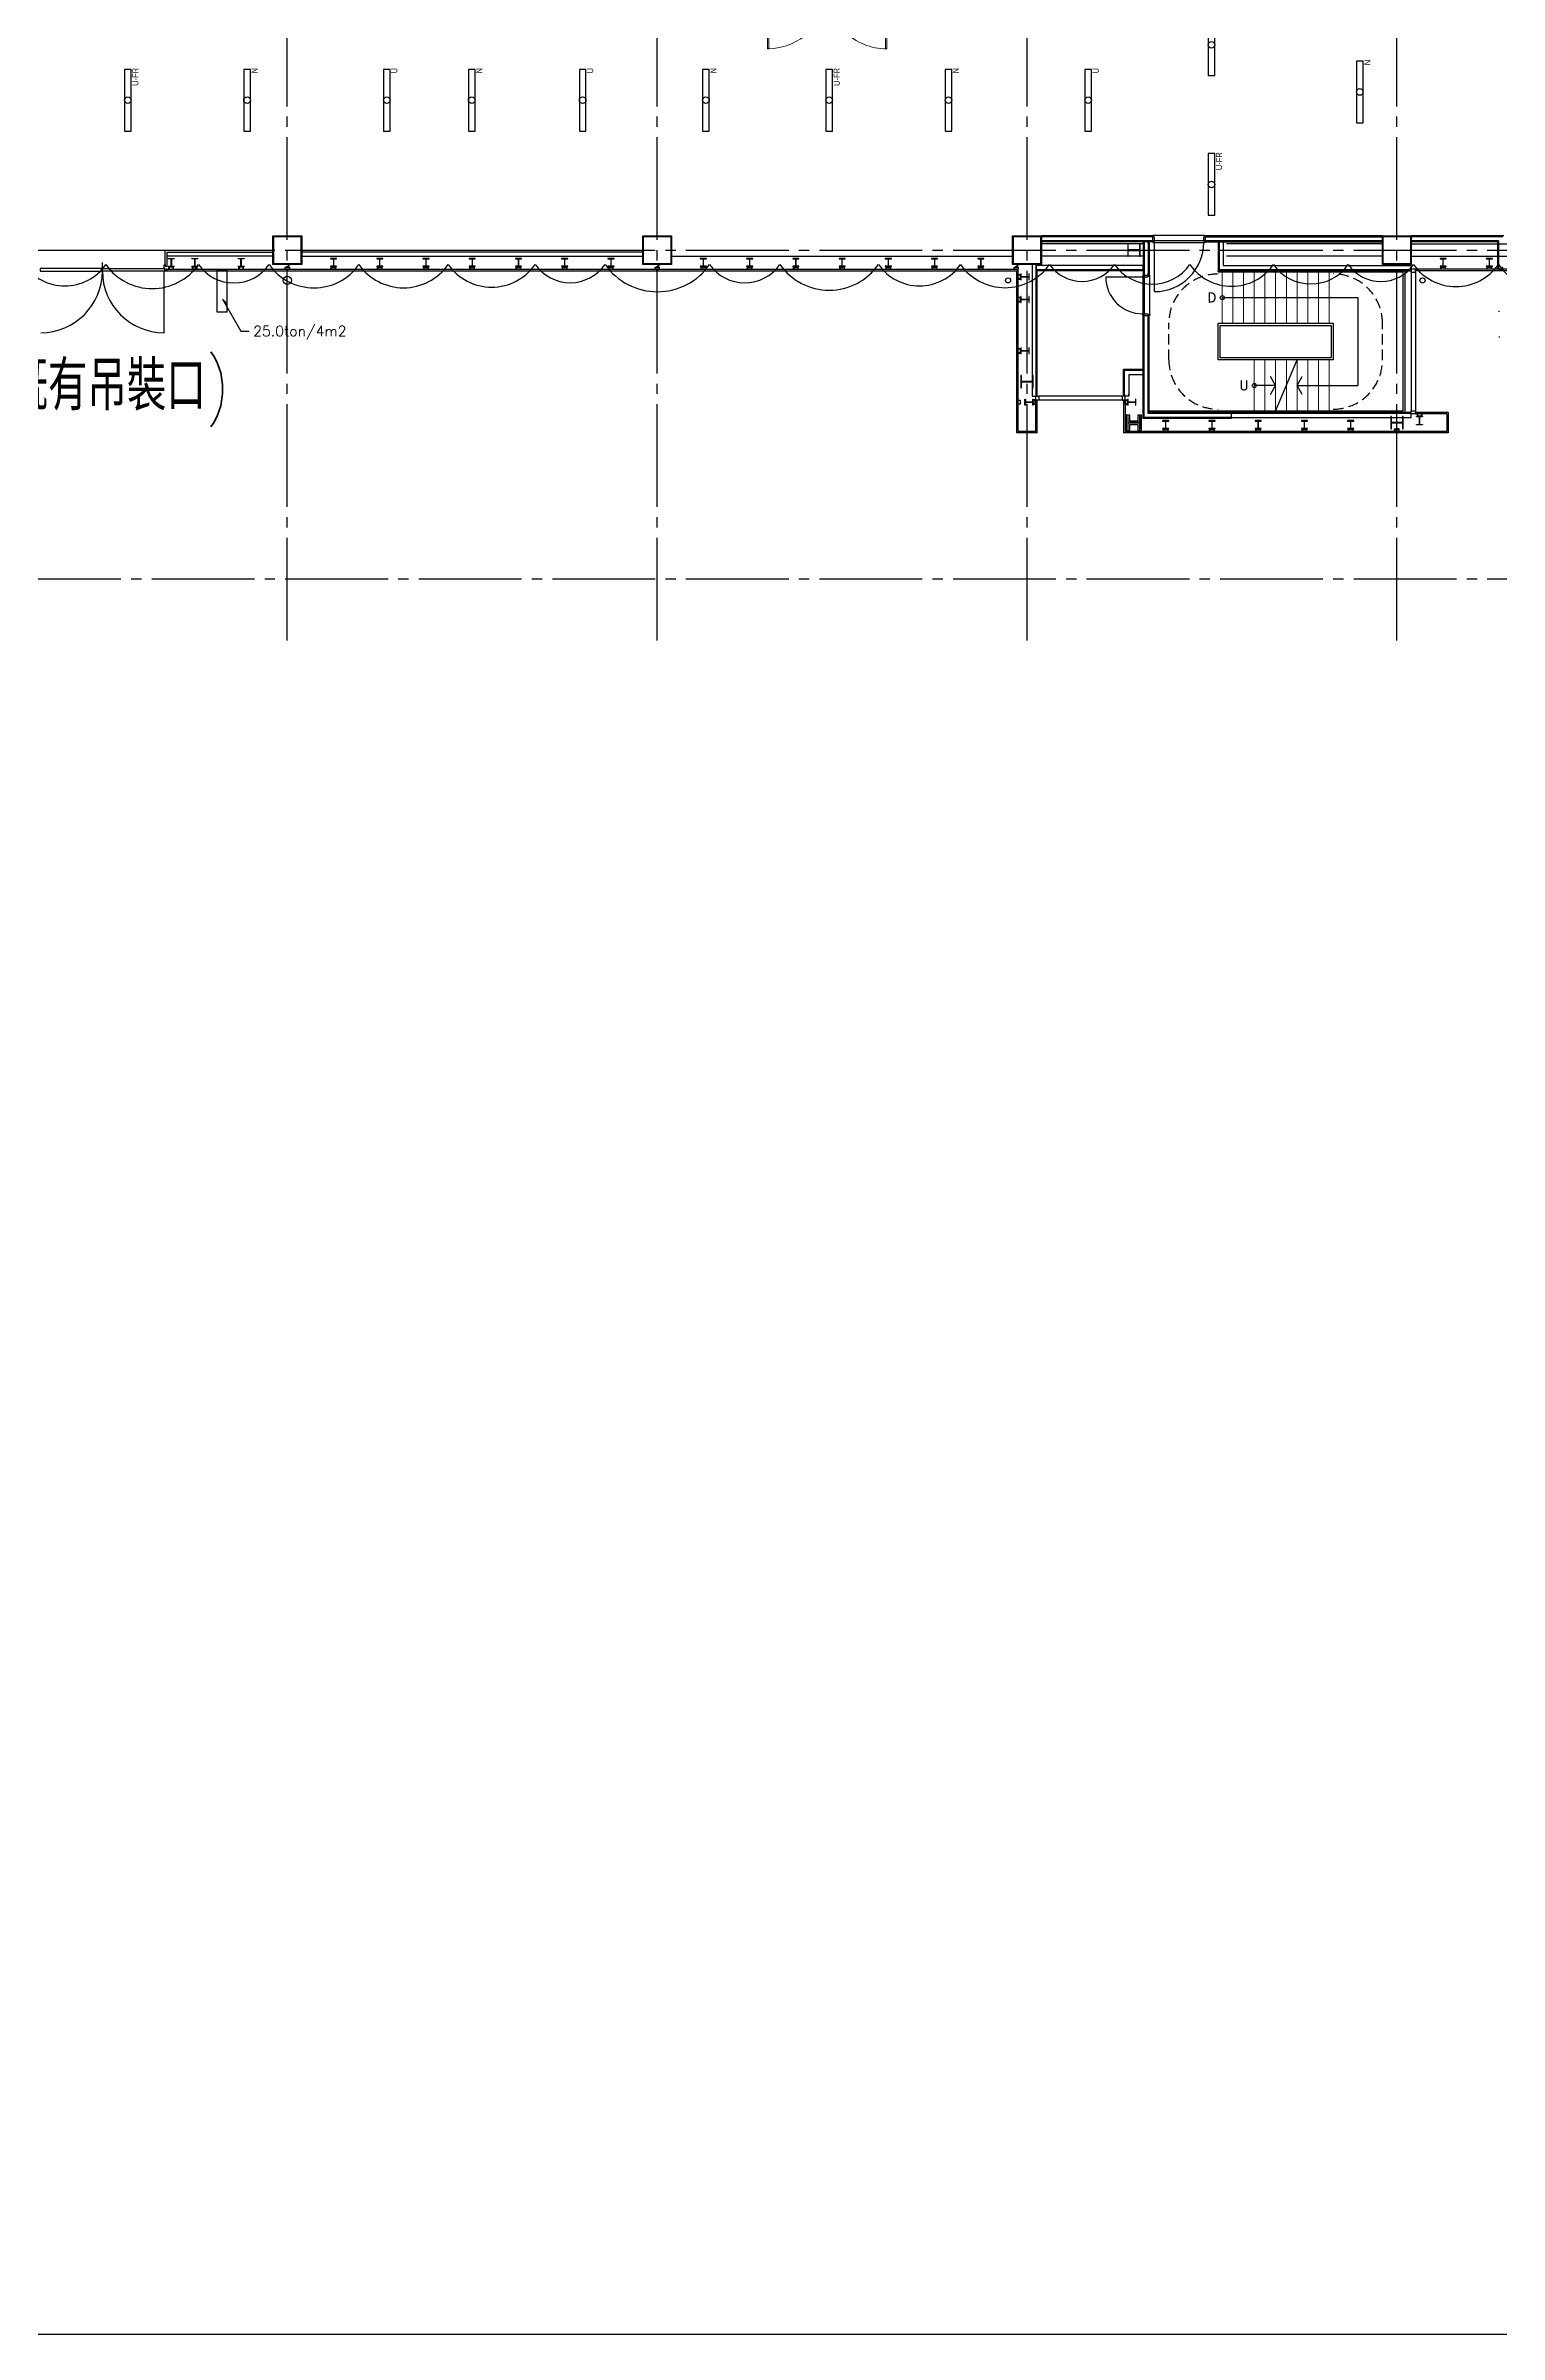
# Model space of a CAD drawing. Header units: millimetres. Extents: x -48783 to 40488, y 6477 to 32964.
# Drawn here: x 16512 to 20049, y 6477 to 12047 of the extents above; entities that cross this region are included whole.
import ezdxf
from ezdxf.enums import TextEntityAlignment as Align

# ---------------------------------------------------------------- set-up
doc = ezdxf.new("R2010")
doc.units = ezdxf.units.MM
doc.header["$LTSCALE"] = 100
doc.linetypes.add('X-N-FAB-L20$0$COL-CEN-LIN', pattern=[3.25, 2.5, -0.25, 0.25, -0.25])
doc.linetypes.add('X-N-FAB-L20$0$HIDDEN', pattern=[0.375, 0.25, -0.125])
for name, color, linetype in [('0-XREF', 7, 'Continuous'), ('188K-SM-06-F1-L20-ELEC-LIGHT-Y2257103$0$E-LIGHT(W)-N', 8, 'Continuous'), ('188K-SM-06-F1-L20-ELEC-LIGHT-Y2257103$0$E-LIGHT(W)-U FR', 8, 'Continuous'), ('188K-SM-06-F1-L20-ELEC-LIGHT-Y2257103$0$E-LIGHT(W)-U XLPE', 8, 'Continuous'), ('X-N-FAB-L20$0$04', 8, 'Continuous'), ('X-N-FAB-L20$0$08', 8, 'Continuous'), ('X-N-FAB-L20$0$12', 8, 'Continuous'), ('X-N-FAB-L20$0$200K新增範圍', 8, 'Continuous'), ('X-N-FAB-L20$0$ASP_4', 8, 'Continuous'), ('X-N-FAB-L20$0$BLOCK', 8, 'Continuous'), ('X-N-FAB-L20$0$CCL', 8, 'X-N-FAB-L20$0$COL-CEN-LIN'), ('X-N-FAB-L20$0$COL-S', 8, 'Continuous'), ('X-N-FAB-L20$0$DOOR', 8, 'Continuous'), ('X-N-FAB-L20$0$HID', 8, 'X-N-FAB-L20$0$HIDDEN'), ('X-N-FAB-L20$0$HR', 8, 'Continuous'), ('X-N-FAB-L20$0$TXT-CODE', 8, 'Continuous'), ('X-N-FAB-L20$0$TXT-CODE-雲', 8, 'Continuous'), ('X-N-FAB-L20$0$WALL-P', 8, 'Continuous')]:
    doc.layers.add(name, color=color, linetype=linetype)
doc.layers.add('X-N-FAB-L20$0$ARC', color=8, linetype='Continuous', lineweight=0)
doc.styles.add('188K-SM-06-F1-L20-ELEC-LIGHT-Y2257103$0$Standard', font='arial.ttf')
doc.styles.add('X-N-FAB-L20$0$ATS', font='monotxt', dxfattribs={"bigfont": 'BIGFONT'})
doc.styles.add('X-N-FAB-L20$0$CHINA', font='simplex.shx', dxfattribs={"width": 0.75, "bigfont": 'chineset.shx'})
doc.styles.add('X-N-FAB-L20$0$ROMS', font='ROMANS.shx', dxfattribs={"bigfont": 'bigfont.shx'})

# ---------------------------------------------------------------- blocks, each defined once
blk = doc.blocks.new('*U82')
at = {"ltscale": 600}
blk.add_lwpolyline([(-75, -8.1), (75, -8.1), (75, 8.1), (-75, 8.1)], close=True, dxfattribs=at)
blk.add_circle((0, 0), 8.1, dxfattribs=at)
at = {"style": '188K-SM-06-F1-L20-ELEC-LIGHT-Y2257103$0$Standard', "width": 0.8}
blk.add_text('U-FR', height=15, rotation=360, dxfattribs=at).set_placement((78.5, -18.1), align=Align.MIDDLE_RIGHT)
blk = doc.blocks.new('*U80')
at = {"ltscale": 600}
blk.add_lwpolyline([(75, 8.1), (-75, 8.1), (-75, -8.1), (75, -8.1)], close=True, dxfattribs=at)
blk.add_circle((0, 0), 8.1, dxfattribs=at)
at = {"style": '188K-SM-06-F1-L20-ELEC-LIGHT-Y2257103$0$Standard', "width": 0.8}
blk.add_text('N', height=15, rotation=360, dxfattribs=at).set_placement((78.5, -18.1), align=Align.MIDDLE_RIGHT)
blk = doc.blocks.new('*U110')
at = {"layer": '188K-SM-06-F1-L20-ELEC-LIGHT-Y2257103$0$E-LIGHT(W)-N', "rotation": 90}
blk.add_blockref('*U80', (-8.9, 168.2), dxfattribs=at)
at = {"layer": '188K-SM-06-F1-L20-ELEC-LIGHT-Y2257103$0$E-LIGHT(W)-U FR', "rotation": 90}
blk.add_blockref('*U82', (-8.9, -171.8), dxfattribs=at)
blk = doc.blocks.new('*U109')
at = {"color": 0, "linetype": 'ByBlock', "lineweight": -2, "transparency": 16777216}
for p in [(0, 0), (0, -700), (0, -1400)]:
    blk.add_blockref('*U110', p, dxfattribs=at)
blk = doc.blocks.new('*U81')
at = {"ltscale": 600}
blk.add_lwpolyline([(-75, -8.1), (75, -8.1), (75, 8.1), (-75, 8.1)], close=True, dxfattribs=at)
blk.add_circle((0, 0), 8.1, dxfattribs=at)
at = {"style": '188K-SM-06-F1-L20-ELEC-LIGHT-Y2257103$0$Standard', "width": 0.8}
blk.add_text('U', height=15, rotation=360, dxfattribs=at).set_placement((78.5, -18.1), align=Align.MIDDLE_RIGHT)
blk = doc.blocks.new('188K-SM-06-F1-L20-ELEC-LIGHT-Y2257103')
blk.add_blockref('*U109', (19357.9, 13281.7))
at = {"layer": '188K-SM-06-F1-L20-ELEC-LIGHT-Y2257103$0$E-LIGHT(W)-N', "rotation": 90}
for p in [(17002, 11915), (17548.7, 11915), (18118.7, 11915), (18708.7, 11915), (19710, 11935)]:
    blk.add_blockref('*U80', p, dxfattribs=at)
at = {"layer": '188K-SM-06-F1-L20-ELEC-LIGHT-Y2257103$0$E-LIGHT(W)-U FR', "rotation": 90}
for p in [(16712, 11915), (18418.7, 11915)]:
    blk.add_blockref('*U82', p, dxfattribs=at)
at = {"layer": '188K-SM-06-F1-L20-ELEC-LIGHT-Y2257103$0$E-LIGHT(W)-U XLPE', "rotation": 90}
for p in [(17342, 11915), (17818.7, 11915), (19048.7, 11915)]:
    blk.add_blockref('*U81', p, dxfattribs=at)
blk = doc.blocks.new('X-N-FAB-L20$0$A$Cc7bb84f0')
at = {"layer": 'X-N-FAB-L20$0$COL-S'}
for points in [[(0, 70), (70, 70), (70, 0), (0, 0)], [(2, 68), (68, 68), (68, 2), (2, 2)]]:
    blk.add_lwpolyline(points, close=True, dxfattribs=at)
blk = doc.blocks.new('X-N-FAB-L20$0$A$C20c95bda')
at = {"layer": 'X-N-FAB-L20$0$CCL'}
for p, q in [((18120, 0), (18120, 9160)), ((19020, 0), (19020, 9160)), ((19920, 0), (19920, 9160)), ((20820, 0), (20820, 9160)), ((240, 950), (28330, 950)), ((240, 150), (28330, 150))]:
    blk.add_line(p, q, dxfattribs=at)
at = {"layer": 'X-N-FAB-L20$0$200K新增範圍'}
for p in [(18085, 915), (18985, 915), (19885, 915), (20785, 915)]:
    blk.add_blockref('X-N-FAB-L20$0$A$Cc7bb84f0', p, dxfattribs=at)
blk = doc.blocks.new('X-N-FAB-L20$0$A$C1d07c4d4')
for centre, radius in [((17817.4, 851.4), 10), ((20579.8, 851.4), 6.25)]:
    blk.add_circle(centre, radius)
at = {"layer": 'X-N-FAB-L20$0$04'}
for p, q in [((20766.4, 775), (20766.4, 777.4)), ((20766.4, 715), (20766.4, 712.6))]:
    blk.add_line(p, q, dxfattribs=at)
at = {"layer": 'X-N-FAB-L20$0$08'}
for p, q in [((17214.9, 925), (17519.9, 925)), ((17852.4, 925), (18682.4, 925))]:
    blk.add_line(p, q, dxfattribs=at)
for points in [[(17782.4, 890), (17782.4, 960), (17852.4, 960), (17852.4, 890)], [(17784.4, 892), (17784.4, 958), (17850.4, 958), (17850.4, 892)], [(18682.4, 890), (18682.4, 960), (18752.4, 960), (18752.4, 890)], [(18684.4, 892), (18684.4, 958), (18750.4, 958), (18750.4, 892)], [(19582.4, 890), (19582.4, 960), (19652.4, 960), (19652.4, 890)], [(19584.4, 892), (19584.4, 958), (19650.4, 958), (19650.4, 892)], [(20482.4, 890), (20482.4, 960), (20552.4, 960), (20552.4, 890)], [(20484.4, 892), (20484.4, 958), (20550.4, 958), (20550.4, 892)]]:
    blk.add_lwpolyline(points, close=True, dxfattribs=at)
blk.add_lwpolyline([(20051.4, 960), (20051.4, 958.8), (20052.4, 958.8), (20052.4, 960, -0.780046)], format="xyb", close=True, dxfattribs=at)
blk.add_lwpolyline([(17670.2, 794.8), (17659.6, 805.4), (17704.3, 728), (17724.3, 728)], dxfattribs=at)
at = {"layer": 'X-N-FAB-L20$0$12'}
for p, q in [((20092.4, 809.5), (20422.4, 809.5)), ((20422.4, 809.5), (20422.4, 595.5)), ((20222.4, 533), (20274.4, 658)), ((20222.4, 595.5), (20170.4, 595.5)), ((20274.4, 595.5), (20422.4, 595.5))]:
    blk.add_line(p, q, dxfattribs=at)
for points in [[(20209.9, 573.8), (20222.4, 595.5), (20209.9, 617.2)], [(20286.9, 573.8), (20274.4, 595.5), (20286.9, 617.2)]]:
    blk.add_lwpolyline(points, dxfattribs=at)
for centre in [(20092.4, 809.5), (20170.4, 595.5)]:
    blk.add_circle(centre, 5, dxfattribs=at)
at = {"layer": 'X-N-FAB-L20$0$ARC'}
for p, q in [((20092.4, 747), (20092.4, 872)), ((20118.4, 747), (20118.4, 872)), ((20144.4, 747), (20144.4, 872)), ((20170.4, 747), (20170.4, 872)), ((20196.4, 747), (20196.4, 872)), ((20222.4, 747), (20222.4, 872)), ((20248.4, 747), (20248.4, 872)), ((20274.4, 747), (20274.4, 872)), ((20300.4, 747), (20300.4, 872)), ((20326.4, 747), (20326.4, 872)), ((20352.4, 747), (20352.4, 872)), ((20170.4, 658), (20170.4, 533)), ((20196.4, 658), (20196.4, 533)), ((20222.4, 658), (20222.4, 533)), ((20248.4, 658), (20248.4, 533)), ((20274.4, 658), (20274.4, 533)), ((20300.4, 658), (20300.4, 533)), ((20326.4, 658), (20326.4, 533)), ((20352.4, 658), (20352.4, 533))]:
    blk.add_line(p, q, dxfattribs=at)
at = {"layer": 'X-N-FAB-L20$0$ASP_4'}
blk.add_lwpolyline([(20478.4, 948.5), (20478.4, 947.5), (20482.4, 947.5), (20482.4, 957.5), (20478.4, 957.5), (20478.4, 956.5)], dxfattribs=at)
at = {"layer": 'X-N-FAB-L20$0$DOOR'}
for p, q in [((20048.9, 961), (19925.9, 961)), ((17367.4, 865), (17367.4, 895)), ((19927.4, 824), (19927.4, 944)), ((17517.4, 724), (17517.4, 874)), ((17519.9, 886), (17524.9, 886)), ((19808.9, 860), (19898.9, 860)), ((19915.9, 768.5), (19915.9, 861.5))]:
    blk.add_line(p, q, dxfattribs=at)
for points in [[(19923.4, 946.5), (19923.4, 944), (19925.9, 944), (19925.9, 948.5), (19927.4, 948.5), (19927.4, 956.5), (19925.9, 956.5), (19925.9, 961), (19923.4, 961), (19923.4, 958.5)], [(20051.4, 946.5), (20051.4, 944), (20048.9, 944), (20048.9, 948.5), (20047.4, 948.5), (20047.4, 956.5), (20048.9, 956.5), (20048.9, 961), (20051.4, 961), (20051.4, 958.5)], [(17521.9, 876.5), (17521.9, 874), (17519.4, 874), (17519.4, 880.5), (17517.4, 880.5), (17517.4, 889), (17519.9, 889), (17519.9, 886.5)], [(19901.4, 864), (19898.9, 864), (19898.9, 861.5), (19903.4, 861.5), (19903.4, 860), (19911.4, 860), (19911.4, 861.5), (19915.9, 861.5), (19915.9, 864), (19913.4, 864)], [(19901.4, 766), (19898.9, 766), (19898.9, 768.5), (19903.4, 768.5), (19903.4, 770), (19911.4, 770), (19911.4, 768.5), (19915.9, 768.5), (19915.9, 766), (19913.4, 766)]]:
    blk.add_lwpolyline(points, dxfattribs=at)
for points in [[(19926.4, 944), (20048.4, 944), (20048.4, 948), (19926.4, 948)], [(17215.9, 874), (17367.4, 874), (17367.4, 880), (17215.9, 880)], [(17518.9, 874), (17367.4, 874), (17367.4, 880), (17518.9, 880)], [(19898.9, 861), (19898.9, 769), (19902.9, 769), (19902.9, 861)]]:
    blk.add_lwpolyline(points, close=True, dxfattribs=at)
for centre, radius, start, end in [((19927.4, 944), 120, 270, 0), ((17217.4, 874), 150, 270, 0), ((17517.4, 874), 150, 180, 270), ((19898.9, 860), 90, 180, 270)]:
    blk.add_arc(centre, radius, start, end, dxfattribs=at)
at = {"layer": 'X-N-FAB-L20$0$HID'}
for points in [[(20082.4, 538, -0.414214), (19962.4, 658), (19962.4, 747, -0.414214), (20082.4, 867)], [(20362.4, 538, 0.414214), (20482.4, 658), (20482.4, 747, 0.414214), (20362.4, 867)]]:
    blk.add_lwpolyline(points, format="xyb", dxfattribs=at)
at = {"layer": 'X-N-FAB-L20$0$HR'}
for p, q in [((20082.4, 872), (20082.4, 875)), ((20082.4, 875), (20552.4, 875)), ((20082.4, 872), (20532.4, 872)), ((20532.4, 533), (20532.4, 872)), ((20537.4, 530), (20537.4, 872)), ((20532.4, 533), (19914.9, 533))]:
    blk.add_line(p, q, dxfattribs=at)
for points in [[(20362.4, 747), (20362.4, 658), (20082.4, 658), (20082.4, 747)], [(20357.4, 742), (20357.4, 663), (20087.4, 663), (20087.4, 742)]]:
    blk.add_lwpolyline(points, close=True, dxfattribs=at)
at = {"layer": 'X-N-FAB-L20$0$WALL-P'}
for p, q in [((19923.4, 960), (19652.4, 960)), ((19923.4, 957.5), (19652.4, 957.5)), ((19923.4, 947.5), (19652.4, 947.5)), ((20482.4, 960), (20051.4, 960)), ((20051.4, 957.5), (20482.4, 957.5)), ((20482.4, 947.5), (20051.4, 947.5)), ((20777.4, 960), (20552.4, 960)), ((20774.9, 957.5), (20552.4, 957.5)), ((20764.9, 947.5), (20552.4, 947.5)), ((20764.9, 947.5), (20764.9, 878.5)), ((17519.9, 925), (17782.4, 925)), ((17519.9, 886), (17519.9, 925)), ((17524.9, 886), (17524.9, 920)), ((17524.9, 920), (17782.4, 920)), ((17782.4, 910), (17524.9, 910)), ((18682.4, 920), (17852.4, 920)), ((17852.4, 910), (18682.4, 910)), ((18752.4, 910), (19582.4, 910)), ((19923.4, 945), (19652.4, 945)), ((19899.9, 940), (19652.4, 940)), ((19899.9, 910), (19652.4, 910)), ((19899.9, 945), (19899.9, 864)), ((19902.4, 945), (19902.4, 864)), ((19912.4, 945), (19912.4, 864)), ((19914.9, 945), (19914.9, 864)), ((20051.4, 945), (20482.4, 945)), ((20082.4, 945), (20082.4, 875)), ((20084.9, 945), (20084.9, 877.5)), ((20094.9, 945), (20094.9, 887.5)), ((20482.4, 940), (20102.4, 940)), ((20482.4, 910), (20102.4, 910)), ((20762.4, 945), (20552.4, 945)), ((20552.4, 940), (21382.4, 940)), ((20552.4, 910), (21382.4, 910)), ((20762.4, 945), (20762.4, 878.5)), ((17521.9, 875), (19592.4, 875)), ((17523.9, 875), (17523.9, 878.5)), ((17523.9, 878.5), (19592.4, 878.5)), ((19592.4, 480), (19592.4, 875)), ((19595.9, 483.5), (19595.9, 878.5)), ((19629.9, 890), (19629.9, 570)), ((19639.9, 570), (19639.9, 890)), ((19899.9, 887.5), (19639.9, 887.5)), ((19899.9, 877.5), (19639.9, 877.5)), ((19899.9, 875), (19642.4, 875)), ((19642.4, 570), (19642.4, 875)), ((20552.4, 877.5), (20084.9, 877.5)), ((20094.9, 887.5), (20552.4, 887.5)), ((20552.4, 871.5), (20552.4, 533.5)), ((20562.4, 875), (20562.4, 878.5)), ((20562.4, 871.5), (20562.4, 533.5)), ((23317.4, 878.5), (20564.4, 878.5)), ((20564.4, 875), (20564.4, 878.5)), ((23317.4, 875), (20564.4, 875)), ((19899.9, 515), (19899.9, 766)), ((19902.4, 517.5), (19902.4, 766)), ((19912.4, 527.5), (19912.4, 766)), ((19914.9, 530), (19914.9, 766)), ((19852.4, 635), (19899.9, 635)), ((19852.4, 570), (19852.4, 635)), ((19854.9, 632.5), (19899.9, 632.5)), ((19854.9, 570), (19854.9, 632.5)), ((19864.9, 622.5), (19899.9, 622.5)), ((19864.9, 622.5), (19864.9, 570)), ((19642.4, 560), (19638.9, 560)), ((19642.4, 558), (19638.9, 558)), ((19638.9, 483.5), (19638.9, 558)), ((19642.4, 480), (19642.4, 558)), ((19848.9, 570), (19645.9, 570)), ((19848.9, 560), (19645.9, 560)), ((19852.4, 560), (19855.9, 560)), ((19852.4, 558), (19855.9, 558)), ((19852.4, 558), (19852.4, 480)), ((19855.9, 558), (19855.9, 483.5)), ((20114.9, 515), (19899.9, 515)), ((20114.9, 517.5), (19902.4, 517.5)), ((20552.4, 527.5), (19912.4, 527.5)), ((20552.4, 530), (19914.9, 530)), ((20114.9, 515), (20114.9, 530)), ((20114.9, 517.5), (20552.4, 517.5)), ((20562.4, 530), (20562.4, 526.5)), ((20642.4, 530), (20564.4, 530)), ((20564.4, 530), (20564.4, 526.5)), ((20638.9, 526.5), (20564.4, 526.5)), ((20638.9, 526.5), (20638.9, 483.5)), ((20642.4, 530), (20642.4, 480)), ((19642.4, 480), (19592.4, 480)), ((19638.9, 483.5), (19595.9, 483.5)), ((20642.4, 480), (19852.4, 480)), ((20638.9, 483.5), (19855.9, 483.5))]:
    blk.add_line(p, q, dxfattribs=at)
for points in [[(19656.4, 956.5), (19656.4, 957.5), (19652.4, 957.5), (19652.4, 947.5), (19656.4, 947.5), (19656.4, 948.5)], [(19919.4, 948.5), (19919.4, 947.5), (19923.4, 947.5), (19923.4, 957.5), (19919.4, 957.5), (19919.4, 956.5)], [(20055.4, 948.5), (20055.4, 947.5), (20051.4, 947.5), (20051.4, 957.5), (20055.4, 957.5), (20055.4, 956.5)], [(19911.4, 941), (19912.4, 941), (19912.4, 945), (19902.4, 945), (19902.4, 941), (19903.4, 941)], [(20085.9, 941), (20084.9, 941), (20084.9, 945), (20094.9, 945), (20094.9, 941), (20093.9, 941)], [(17521.9, 876.5), (17523.9, 878.5), (17521.9, 878.5), (17521.9, 876.5), (17523.9, 876.5), (17523.9, 878.5)], [(17813.7, 874.8), (17816.7, 874.8), (17816.7, 876.4), (17818.2, 876.4), (17818.2, 874.8), (17821.2, 874.8)], [(18713.7, 874.8), (18716.7, 874.8), (18716.7, 876.4), (18718.2, 876.4), (18718.2, 874.8), (18721.2, 874.8)], [(19638.9, 886), (19639.9, 886), (19639.9, 890), (19629.9, 890), (19629.9, 886), (19630.9, 886)], [(19643.9, 886.5), (19643.9, 887.5), (19639.9, 887.5), (19639.9, 877.5), (19643.9, 877.5), (19643.9, 878.5)], [(19895.9, 878.5), (19895.9, 877.5), (19899.9, 877.5), (19899.9, 887.5), (19895.9, 887.5), (19895.9, 886.5)], [(19903.4, 868), (19902.4, 868), (19902.4, 864), (19912.4, 864), (19912.4, 868), (19911.4, 868)], [(20548.4, 886.5), (20548.4, 887.5), (20552.4, 887.5), (20552.4, 877.5), (20548.4, 877.5), (20548.4, 878.5)], [(20564.4, 876.5), (20562.4, 878.5), (20564.4, 878.5), (20564.4, 876.5), (20562.4, 876.5), (20562.4, 878.5)], [(20765.9, 882.5), (20764.9, 882.5), (20764.9, 878.5), (20774.9, 878.5), (20774.9, 882.5), (20773.9, 882.5)], [(19903.4, 762), (19902.4, 762), (19902.4, 766), (19912.4, 766), (19912.4, 762), (19911.4, 762)], [(19895.9, 623.5), (19895.9, 622.5), (19899.9, 622.5), (19899.9, 632.5), (19895.9, 632.5), (19895.9, 631.5)], [(19630.9, 574), (19629.9, 574), (19629.9, 570), (19639.9, 570), (19639.9, 574), (19638.9, 574)], [(19640.9, 558), (19638.9, 560), (19638.9, 558), (19640.9, 558), (19640.9, 560), (19638.9, 560)], [(19853.9, 558), (19855.9, 560), (19855.9, 558), (19853.9, 558), (19853.9, 560), (19855.9, 560)], [(19863.9, 574), (19864.9, 574), (19864.9, 570), (19854.9, 570), (19854.9, 574), (19855.9, 574)], [(20110.9, 518.5), (20110.9, 517.5), (20114.9, 517.5), (20114.9, 527.5), (20110.9, 527.5), (20110.9, 526.5)], [(20548.4, 518.5), (20548.4, 517.5), (20552.4, 517.5), (20552.4, 527.5), (20548.4, 527.5), (20548.4, 526.5)], [(20564.4, 528.5), (20562.4, 526.5), (20564.4, 526.5), (20564.4, 528.5), (20562.4, 528.5), (20562.4, 526.5)]]:
    blk.add_lwpolyline(points, dxfattribs=at)
for points in [[(19923.4, 960), (19923.4, 958.8), (19922.4, 958.8), (19922.4, 960, 0.780046)], [(17521.9, 875), (17521.9, 876.5), (17523.9, 876.5), (17523.9, 875, 0.294457)], [(20564.4, 875), (20564.4, 876.5), (20562.4, 876.5), (20562.4, 875, -0.294457)], [(19642.4, 558), (19640.9, 558), (19640.9, 560), (19642.4, 560, 0.294457)], [(19852.4, 558), (19853.9, 558), (19853.9, 560), (19852.4, 560, -0.294457)], [(20564.4, 530), (20564.4, 528.5), (20562.4, 528.5), (20562.4, 530, 0.294457)]]:
    blk.add_lwpolyline(points, format="xyb", close=True, dxfattribs=at)
for points in [[(17542.4, 885), (17527.4, 885), (17527.4, 885.9), (17534.6, 885.9), (17534.6, 904.1), (17527.4, 904.1), (17527.4, 905), (17542.4, 905), (17542.4, 904.1), (17535.2, 904.1), (17535.2, 885.9), (17542.4, 885.9)], [(17599.9, 885), (17584.9, 885), (17584.9, 885.9), (17592.1, 885.9), (17592.1, 904.1), (17584.9, 904.1), (17584.9, 905), (17599.9, 905), (17599.9, 904.1), (17592.7, 904.1), (17592.7, 885.9), (17599.9, 885.9)], [(17712.4, 885), (17697.4, 885), (17697.4, 885.9), (17704.6, 885.9), (17704.6, 904.1), (17697.4, 904.1), (17697.4, 905), (17712.4, 905), (17712.4, 904.1), (17705.2, 904.1), (17705.2, 885.9), (17712.4, 885.9)], [(17922.4, 885), (17937.4, 885), (17937.4, 885.9), (17930.2, 885.9), (17930.2, 904.1), (17937.4, 904.1), (17937.4, 905), (17922.4, 905), (17922.4, 904.1), (17929.6, 904.1), (17929.6, 885.9), (17922.4, 885.9)], [(18034.9, 885), (18049.9, 885), (18049.9, 885.9), (18042.7, 885.9), (18042.7, 904.1), (18049.9, 904.1), (18049.9, 905), (18034.9, 905), (18034.9, 904.1), (18042.1, 904.1), (18042.1, 885.9), (18034.9, 885.9)], [(18147.4, 885), (18162.4, 885), (18162.4, 885.9), (18155.2, 885.9), (18155.2, 904.1), (18162.4, 904.1), (18162.4, 905), (18147.4, 905), (18147.4, 904.1), (18154.6, 904.1), (18154.6, 885.9), (18147.4, 885.9)], [(18259.9, 885), (18274.9, 885), (18274.9, 885.9), (18267.7, 885.9), (18267.7, 904.1), (18274.9, 904.1), (18274.9, 905), (18259.9, 905), (18259.9, 904.1), (18267.1, 904.1), (18267.1, 885.9), (18259.9, 885.9)], [(18372.4, 885), (18387.4, 885), (18387.4, 885.9), (18380.2, 885.9), (18380.2, 904.1), (18387.4, 904.1), (18387.4, 905), (18372.4, 905), (18372.4, 904.1), (18379.6, 904.1), (18379.6, 885.9), (18372.4, 885.9)], [(18484.9, 885), (18499.9, 885), (18499.9, 885.9), (18492.7, 885.9), (18492.7, 904.1), (18499.9, 904.1), (18499.9, 905), (18484.9, 905), (18484.9, 904.1), (18492.1, 904.1), (18492.1, 885.9), (18484.9, 885.9)], [(18597.4, 885), (18612.4, 885), (18612.4, 885.9), (18605.2, 885.9), (18605.2, 904.1), (18612.4, 904.1), (18612.4, 905), (18597.4, 905), (18597.4, 904.1), (18604.6, 904.1), (18604.6, 885.9), (18597.4, 885.9)], [(18822.4, 885), (18837.4, 885), (18837.4, 885.9), (18830.2, 885.9), (18830.2, 904.1), (18837.4, 904.1), (18837.4, 905), (18822.4, 905), (18822.4, 904.1), (18829.6, 904.1), (18829.6, 885.9), (18822.4, 885.9)], [(18934.9, 885), (18949.9, 885), (18949.9, 885.9), (18942.7, 885.9), (18942.7, 904.1), (18949.9, 904.1), (18949.9, 905), (18934.9, 905), (18934.9, 904.1), (18942.1, 904.1), (18942.1, 885.9), (18934.9, 885.9)], [(19047.4, 885), (19062.4, 885), (19062.4, 885.9), (19055.2, 885.9), (19055.2, 904.1), (19062.4, 904.1), (19062.4, 905), (19047.4, 905), (19047.4, 904.1), (19054.6, 904.1), (19054.6, 885.9), (19047.4, 885.9)], [(19159.9, 885), (19174.9, 885), (19174.9, 885.9), (19167.7, 885.9), (19167.7, 904.1), (19174.9, 904.1), (19174.9, 905), (19159.9, 905), (19159.9, 904.1), (19167.1, 904.1), (19167.1, 885.9), (19159.9, 885.9)], [(19272.4, 885), (19287.4, 885), (19287.4, 885.9), (19280.2, 885.9), (19280.2, 904.1), (19287.4, 904.1), (19287.4, 905), (19272.4, 905), (19272.4, 904.1), (19279.6, 904.1), (19279.6, 885.9), (19272.4, 885.9)], [(19384.9, 885), (19399.9, 885), (19399.9, 885.9), (19392.7, 885.9), (19392.7, 904.1), (19399.9, 904.1), (19399.9, 905), (19384.9, 905), (19384.9, 904.1), (19392.1, 904.1), (19392.1, 885.9), (19384.9, 885.9)], [(19497.4, 885), (19512.4, 885), (19512.4, 885.9), (19505.2, 885.9), (19505.2, 904.1), (19512.4, 904.1), (19512.4, 905), (19497.4, 905), (19497.4, 904.1), (19504.6, 904.1), (19504.6, 885.9), (19497.4, 885.9)], [(19892.4, 910), (19892.4, 940), (19890.9, 940), (19890.9, 925.5), (19863.9, 925.5), (19863.9, 940), (19862.4, 940), (19862.4, 910), (19863.9, 910), (19863.9, 924.5), (19890.9, 924.5), (19890.9, 910)], [(20622.4, 885), (20637.4, 885), (20637.4, 885.9), (20630.2, 885.9), (20630.2, 904.1), (20637.4, 904.1), (20637.4, 905), (20622.4, 905), (20622.4, 904.1), (20629.6, 904.1), (20629.6, 885.9), (20622.4, 885.9)], [(20734.9, 885), (20749.9, 885), (20749.9, 885.9), (20742.7, 885.9), (20742.7, 904.1), (20749.9, 904.1), (20749.9, 905), (20734.9, 905), (20734.9, 904.1), (20742.1, 904.1), (20742.1, 885.9), (20734.9, 885.9)], [(17529.3, 880), (17529.3, 885), (17534.3, 885), (17534.3, 884.4), (17529.9, 884.4), (17529.9, 880)], [(17539.9, 883.5), (17529.9, 883.5), (17529.9, 878.5), (17539.9, 878.5)], [(17540.5, 880), (17540.5, 885), (17535.5, 885), (17535.5, 884.4), (17539.9, 884.4), (17539.9, 880)], [(17586.8, 880), (17586.8, 885), (17591.8, 885), (17591.8, 884.4), (17587.4, 884.4), (17587.4, 880)], [(17597.4, 883.5), (17587.4, 883.5), (17587.4, 878.5), (17597.4, 878.5)], [(17598, 880), (17598, 885), (17593, 885), (17593, 884.4), (17597.4, 884.4), (17597.4, 880)], [(17646.2, 875), (17646.2, 775), (17671.2, 775), (17671.2, 875)], [(17699.3, 880), (17699.3, 885), (17704.3, 885), (17704.3, 884.4), (17699.9, 884.4), (17699.9, 880)], [(17709.9, 883.5), (17699.9, 883.5), (17699.9, 878.5), (17709.9, 878.5)], [(17710.5, 880), (17710.5, 885), (17705.5, 885), (17705.5, 884.4), (17709.9, 884.4), (17709.9, 880)], [(17812.4, 883.5), (17822.4, 883.5), (17822.4, 878.5), (17812.4, 878.5)], [(17814.9, 883.5), (17819.9, 883.5), (17819.9, 888.5), (17819.3, 888.5), (17819.3, 884.1), (17814.9, 884.1)], [(17816.4, 875), (17818.4, 875), (17818.4, 878.5), (17816.4, 878.5)], [(17819.9, 885), (17819.9, 890), (17824.9, 890), (17824.9, 889.4), (17820.5, 889.4), (17820.5, 885)], [(17924.3, 880), (17924.3, 885), (17929.3, 885), (17929.3, 884.4), (17924.9, 884.4), (17924.9, 880)], [(17924.9, 883.5), (17934.9, 883.5), (17934.9, 878.5), (17924.9, 878.5)], [(17935.5, 880), (17935.5, 885), (17930.5, 885), (17930.5, 884.4), (17934.9, 884.4), (17934.9, 880)], [(18036.8, 880), (18036.8, 885), (18041.8, 885), (18041.8, 884.4), (18037.4, 884.4), (18037.4, 880)], [(18037.4, 883.5), (18047.4, 883.5), (18047.4, 878.5), (18037.4, 878.5)], [(18048, 880), (18048, 885), (18043, 885), (18043, 884.4), (18047.4, 884.4), (18047.4, 880)], [(18149.3, 880), (18149.3, 885), (18154.3, 885), (18154.3, 884.4), (18149.9, 884.4), (18149.9, 880)], [(18149.9, 883.5), (18159.9, 883.5), (18159.9, 878.5), (18149.9, 878.5)], [(18160.5, 880), (18160.5, 885), (18155.5, 885), (18155.5, 884.4), (18159.9, 884.4), (18159.9, 880)], [(18261.8, 880), (18261.8, 885), (18266.8, 885), (18266.8, 884.4), (18262.4, 884.4), (18262.4, 880)], [(18262.4, 883.5), (18272.4, 883.5), (18272.4, 878.5), (18262.4, 878.5)], [(18273, 880), (18273, 885), (18268, 885), (18268, 884.4), (18272.4, 884.4), (18272.4, 880)], [(18374.3, 880), (18374.3, 885), (18379.3, 885), (18379.3, 884.4), (18374.9, 884.4), (18374.9, 880)], [(18374.9, 883.5), (18384.9, 883.5), (18384.9, 878.5), (18374.9, 878.5)], [(18385.5, 880), (18385.5, 885), (18380.5, 885), (18380.5, 884.4), (18384.9, 884.4), (18384.9, 880)], [(18486.8, 880), (18486.8, 885), (18491.8, 885), (18491.8, 884.4), (18487.4, 884.4), (18487.4, 880)], [(18487.4, 883.5), (18497.4, 883.5), (18497.4, 878.5), (18487.4, 878.5)], [(18498, 880), (18498, 885), (18493, 885), (18493, 884.4), (18497.4, 884.4), (18497.4, 880)], [(18599.3, 880), (18599.3, 885), (18604.3, 885), (18604.3, 884.4), (18599.9, 884.4), (18599.9, 880)], [(18599.9, 883.5), (18609.9, 883.5), (18609.9, 878.5), (18599.9, 878.5)], [(18610.5, 880), (18610.5, 885), (18605.5, 885), (18605.5, 884.4), (18609.9, 884.4), (18609.9, 880)], [(18712.4, 883.5), (18722.4, 883.5), (18722.4, 878.5), (18712.4, 878.5)], [(18714.9, 883.5), (18719.9, 883.5), (18719.9, 888.5), (18719.3, 888.5), (18719.3, 884.1), (18714.9, 884.1)], [(18716.4, 875), (18718.4, 875), (18718.4, 878.5), (18716.4, 878.5)], [(18719.9, 885), (18719.9, 890), (18724.9, 890), (18724.9, 889.4), (18720.5, 889.4), (18720.5, 885)], [(18824.3, 880), (18824.3, 885), (18829.3, 885), (18829.3, 884.4), (18824.9, 884.4), (18824.9, 880)], [(18824.9, 883.5), (18834.9, 883.5), (18834.9, 878.5), (18824.9, 878.5)], [(18835.5, 880), (18835.5, 885), (18830.5, 885), (18830.5, 884.4), (18834.9, 884.4), (18834.9, 880)], [(18936.8, 880), (18936.8, 885), (18941.8, 885), (18941.8, 884.4), (18937.4, 884.4), (18937.4, 880)], [(18937.4, 883.5), (18947.4, 883.5), (18947.4, 878.5), (18937.4, 878.5)], [(18948, 880), (18948, 885), (18943, 885), (18943, 884.4), (18947.4, 884.4), (18947.4, 880)], [(19049.3, 880), (19049.3, 885), (19054.3, 885), (19054.3, 884.4), (19049.9, 884.4), (19049.9, 880)], [(19049.9, 883.5), (19059.9, 883.5), (19059.9, 878.5), (19049.9, 878.5)], [(19060.5, 880), (19060.5, 885), (19055.5, 885), (19055.5, 884.4), (19059.9, 884.4), (19059.9, 880)], [(19161.8, 880), (19161.8, 885), (19166.8, 885), (19166.8, 884.4), (19162.4, 884.4), (19162.4, 880)], [(19162.4, 883.5), (19172.4, 883.5), (19172.4, 878.5), (19162.4, 878.5)], [(19173, 880), (19173, 885), (19168, 885), (19168, 884.4), (19172.4, 884.4), (19172.4, 880)], [(19274.3, 880), (19274.3, 885), (19279.3, 885), (19279.3, 884.4), (19274.9, 884.4), (19274.9, 880)], [(19274.9, 883.5), (19284.9, 883.5), (19284.9, 878.5), (19274.9, 878.5)], [(19285.5, 880), (19285.5, 885), (19280.5, 885), (19280.5, 884.4), (19284.9, 884.4), (19284.9, 880)], [(19386.8, 880), (19386.8, 885), (19391.8, 885), (19391.8, 884.4), (19387.4, 884.4), (19387.4, 880)], [(19387.4, 883.5), (19397.4, 883.5), (19397.4, 878.5), (19387.4, 878.5)], [(19398, 880), (19398, 885), (19393, 885), (19393, 884.4), (19397.4, 884.4), (19397.4, 880)], [(19499.3, 880), (19499.3, 885), (19504.3, 885), (19504.3, 884.4), (19499.9, 884.4), (19499.9, 880)], [(19499.9, 883.5), (19509.9, 883.5), (19509.9, 878.5), (19499.9, 878.5)], [(19510.5, 880), (19510.5, 885), (19505.5, 885), (19505.5, 884.4), (19509.9, 884.4), (19509.9, 880)], [(19585.9, 883.5), (19595.9, 883.5), (19595.9, 878.5), (19585.9, 878.5)], [(19588.4, 883.5), (19593.4, 883.5), (19593.4, 888.5), (19592.8, 888.5), (19592.8, 884.1), (19588.4, 884.1)], [(19592.4, 875), (19592.4, 873), (19595.9, 873), (19595.9, 875)], [(19593.4, 885), (19593.4, 890), (19598.4, 890), (19598.4, 889.4), (19594, 889.4), (19594, 885)], [(19600.9, 865), (19600.9, 855), (19595.9, 855), (19595.9, 865)], [(19597.4, 865.6), (19602.4, 865.6), (19602.4, 860.6), (19601.8, 860.6), (19601.8, 865), (19597.4, 865)], [(19597.4, 854.4), (19602.4, 854.4), (19602.4, 859.4), (19601.8, 859.4), (19601.8, 855), (19597.4, 855)], [(19602.4, 867.5), (19602.4, 852.5), (19603.3, 852.5), (19603.3, 859.7), (19621.5, 859.7), (19621.5, 852.5), (19622.4, 852.5), (19622.4, 867.5), (19621.5, 867.5), (19621.5, 860.3), (19603.3, 860.3), (19603.3, 867.5)], [(20552.4, 871.5), (20562.4, 871.5), (20562.4, 878.5), (20552.4, 878.5)], [(20624.3, 880), (20624.3, 885), (20629.3, 885), (20629.3, 884.4), (20624.9, 884.4), (20624.9, 880)], [(20624.9, 883.5), (20634.9, 883.5), (20634.9, 878.5), (20624.9, 878.5)], [(20635.5, 880), (20635.5, 885), (20630.5, 885), (20630.5, 884.4), (20634.9, 884.4), (20634.9, 880)], [(20736.8, 880), (20736.8, 885), (20741.8, 885), (20741.8, 884.4), (20737.4, 884.4), (20737.4, 880)], [(20737.4, 883.5), (20747.4, 883.5), (20747.4, 878.5), (20737.4, 878.5)], [(20748, 880), (20748, 885), (20743, 885), (20743, 884.4), (20747.4, 884.4), (20747.4, 880)], [(19600.9, 810), (19600.9, 800), (19595.9, 800), (19595.9, 810)], [(19597.4, 810.6), (19602.4, 810.6), (19602.4, 805.6), (19601.8, 805.6), (19601.8, 810), (19597.4, 810)], [(19597.4, 799.4), (19602.4, 799.4), (19602.4, 804.4), (19601.8, 804.4), (19601.8, 800), (19597.4, 800)], [(19602.4, 812.5), (19602.4, 797.5), (19603.3, 797.5), (19603.3, 804.7), (19621.5, 804.7), (19621.5, 797.5), (19622.4, 797.5), (19622.4, 812.5), (19621.5, 812.5), (19621.5, 805.3), (19603.3, 805.3), (19603.3, 812.5)], [(19600.9, 685), (19600.9, 675), (19595.9, 675), (19595.9, 685)], [(19597.4, 685.6), (19602.4, 685.6), (19602.4, 680.6), (19601.8, 680.6), (19601.8, 685), (19597.4, 685)], [(19597.4, 674.4), (19602.4, 674.4), (19602.4, 679.4), (19601.8, 679.4), (19601.8, 675), (19597.4, 675)], [(19602.4, 687.5), (19602.4, 672.5), (19603.3, 672.5), (19603.3, 679.7), (19621.5, 679.7), (19621.5, 672.5), (19622.4, 672.5), (19622.4, 687.5), (19621.5, 687.5), (19621.5, 680.3), (19603.3, 680.3), (19603.3, 687.5)], [(19632.4, 590), (19632.4, 620), (19630.9, 620), (19630.9, 605.5), (19603.9, 605.5), (19603.9, 620), (19602.4, 620), (19602.4, 590), (19603.9, 590), (19603.9, 604.5), (19630.9, 604.5), (19630.9, 590)], [(19600.9, 560), (19600.9, 550), (19595.9, 550), (19595.9, 560)], [(19632.4, 562.5), (19632.4, 547.5), (19631.5, 547.5), (19631.5, 554.7), (19613.3, 554.7), (19613.3, 547.5), (19612.4, 547.5), (19612.4, 562.5), (19613.3, 562.5), (19613.3, 555.3), (19631.5, 555.3), (19631.5, 562.5)], [(19637.4, 560.6), (19632.4, 560.6), (19632.4, 555.6), (19633, 555.6), (19633, 560), (19637.4, 560)], [(19633.9, 560), (19633.9, 550), (19638.9, 550), (19638.9, 560)], [(19645.9, 570), (19645.9, 560), (19638.9, 560), (19638.9, 570)], [(19848.9, 570), (19848.9, 560), (19855.9, 560), (19855.9, 570)], [(19860.9, 560), (19860.9, 550), (19855.9, 550), (19855.9, 560)], [(19857.4, 560.6), (19862.4, 560.6), (19862.4, 555.6), (19861.8, 555.6), (19861.8, 560), (19857.4, 560)], [(19862.4, 562.5), (19862.4, 547.5), (19863.3, 547.5), (19863.3, 554.7), (19881.5, 554.7), (19881.5, 547.5), (19882.4, 547.5), (19882.4, 562.5), (19881.5, 562.5), (19881.5, 555.3), (19863.3, 555.3), (19863.3, 562.5)], [(19637.4, 549.4), (19632.4, 549.4), (19632.4, 554.4), (19633, 554.4), (19633, 550), (19637.4, 550)], [(19857.4, 549.4), (19862.4, 549.4), (19862.4, 554.4), (19861.8, 554.4), (19861.8, 550), (19857.4, 550)], [(19895.9, 486.5), (19895.9, 523.5), (19887.4, 523.5), (19887.4, 509), (19867.4, 509), (19867.4, 523.5), (19858.9, 523.5), (19858.9, 486.5), (19867.4, 486.5), (19867.4, 501), (19887.4, 501), (19887.4, 486.5)], [(19892.4, 490), (19892.4, 520), (19890.9, 520), (19890.9, 505.5), (19863.9, 505.5), (19863.9, 520), (19862.4, 520), (19862.4, 490), (19863.9, 490), (19863.9, 504.5), (19890.9, 504.5), (19890.9, 490)], [(19947.4, 490), (19962.4, 490), (19962.4, 490.9), (19955.2, 490.9), (19955.2, 509.1), (19962.4, 509.1), (19962.4, 510), (19947.4, 510), (19947.4, 509.1), (19954.6, 509.1), (19954.6, 490.9), (19947.4, 490.9)], [(20059.9, 490), (20074.9, 490), (20074.9, 490.9), (20067.7, 490.9), (20067.7, 509.1), (20074.9, 509.1), (20074.9, 510), (20059.9, 510), (20059.9, 509.1), (20067.1, 509.1), (20067.1, 490.9), (20059.9, 490.9)], [(20172.4, 490), (20187.4, 490), (20187.4, 490.9), (20180.2, 490.9), (20180.2, 509.1), (20187.4, 509.1), (20187.4, 510), (20172.4, 510), (20172.4, 509.1), (20179.6, 509.1), (20179.6, 490.9), (20172.4, 490.9)], [(20284.9, 490), (20299.9, 490), (20299.9, 490.9), (20292.7, 490.9), (20292.7, 509.1), (20299.9, 509.1), (20299.9, 510), (20284.9, 510), (20284.9, 509.1), (20292.1, 509.1), (20292.1, 490.9), (20284.9, 490.9)], [(20397.4, 490), (20412.4, 490), (20412.4, 490.9), (20405.2, 490.9), (20405.2, 509.1), (20412.4, 509.1), (20412.4, 510), (20397.4, 510), (20397.4, 509.1), (20404.6, 509.1), (20404.6, 490.9), (20397.4, 490.9)], [(20532.4, 490), (20532.4, 520), (20530.9, 520), (20530.9, 505.5), (20503.9, 505.5), (20503.9, 520), (20502.4, 520), (20502.4, 490), (20503.9, 490), (20503.9, 504.5), (20530.9, 504.5), (20530.9, 490)], [(20552.4, 533.5), (20562.4, 533.5), (20562.4, 526.5), (20552.4, 526.5)], [(20564.9, 520), (20579.9, 520), (20579.9, 519.1), (20572.7, 519.1), (20572.7, 500.9), (20579.9, 500.9), (20579.9, 500), (20564.9, 500), (20564.9, 500.9), (20572.1, 500.9), (20572.1, 519.1), (20564.9, 519.1)], [(20566.8, 525), (20566.8, 520), (20571.8, 520), (20571.8, 520.6), (20567.4, 520.6), (20567.4, 525)], [(20567.4, 521.5), (20577.4, 521.5), (20577.4, 526.5), (20567.4, 526.5)], [(20578, 525), (20578, 520), (20573, 520), (20573, 520.6), (20577.4, 520.6), (20577.4, 525)], [(19949.3, 485), (19949.3, 490), (19954.3, 490), (19954.3, 489.4), (19949.9, 489.4), (19949.9, 485)], [(19949.9, 488.5), (19959.9, 488.5), (19959.9, 483.5), (19949.9, 483.5)], [(19960.5, 485), (19960.5, 490), (19955.5, 490), (19955.5, 489.4), (19959.9, 489.4), (19959.9, 485)], [(20061.8, 485), (20061.8, 490), (20066.8, 490), (20066.8, 489.4), (20062.4, 489.4), (20062.4, 485)], [(20062.4, 488.5), (20072.4, 488.5), (20072.4, 483.5), (20062.4, 483.5)], [(20073, 485), (20073, 490), (20068, 490), (20068, 489.4), (20072.4, 489.4), (20072.4, 485)], [(20174.3, 485), (20174.3, 490), (20179.3, 490), (20179.3, 489.4), (20174.9, 489.4), (20174.9, 485)], [(20174.9, 488.5), (20184.9, 488.5), (20184.9, 483.5), (20174.9, 483.5)], [(20185.5, 485), (20185.5, 490), (20180.5, 490), (20180.5, 489.4), (20184.9, 489.4), (20184.9, 485)], [(20286.8, 485), (20286.8, 490), (20291.8, 490), (20291.8, 489.4), (20287.4, 489.4), (20287.4, 485)], [(20287.4, 488.5), (20297.4, 488.5), (20297.4, 483.5), (20287.4, 483.5)], [(20298, 485), (20298, 490), (20293, 490), (20293, 489.4), (20297.4, 489.4), (20297.4, 485)], [(20399.3, 485), (20399.3, 490), (20404.3, 490), (20404.3, 489.4), (20399.9, 489.4), (20399.9, 485)], [(20399.9, 488.5), (20409.9, 488.5), (20409.9, 483.5), (20399.9, 483.5)], [(20410.5, 485), (20410.5, 490), (20405.5, 490), (20405.5, 489.4), (20409.9, 489.4), (20409.9, 485)], [(20511.8, 485), (20511.8, 490), (20516.8, 490), (20516.8, 489.4), (20512.4, 489.4), (20512.4, 485)], [(20512.4, 488.5), (20522.4, 488.5), (20522.4, 483.5), (20512.4, 483.5)], [(20523, 485), (20523, 490), (20518, 490), (20518, 489.4), (20522.4, 489.4), (20522.4, 485)]]:
    blk.add_lwpolyline(points, close=True, dxfattribs=at)
blk.add_circle((19571.3, 851.4), 6.25, dxfattribs=at)
blk.add_circle((19571.3, 851.4), 6.25, dxfattribs=at)
at = {"layer": 'X-N-FAB-L20$0$08', "style": 'X-N-FAB-L20$0$ROMS'}
blk.add_text('25.0ton/4m2', height=25, dxfattribs=at).set_placement((17734.3, 728), align=Align.MIDDLE_LEFT)
at = {"layer": 'X-N-FAB-L20$0$12', "style": 'X-N-FAB-L20$0$ATS'}
for s, p in [('D', (20067.4, 810)), ('U', (20145.4, 596))]:
    blk.add_text(s, height=25, dxfattribs=at).set_placement(p, align=Align.MIDDLE_CENTER)
blk = doc.blocks.new('X-N-FAB-L20$0$萬用門(22改)-REVISED[26]_1')
at = {"layer": 'X-N-FAB-L20$0$DOOR', "lineweight": 0}
for p, q in [((1368.5, 6015), (1368.5, 6020)), ((1368.5, 6020), (1383.5, 6020)), ((1383.5, 6020), (1383.5, 6015)), ((1383.5, 6015), (1368.5, 6015)), ((1383.5, 6015), (1528.5, 6015)), ((1383.5, 6012), (1383.5, 6015)), ((1528.5, 6012), (1383.5, 6012)), ((1528.5, 6015), (1528.5, 6012)), ((1368.5, 5720), (1368.5, 5725)), ((1368.5, 5725), (1383.5, 5725)), ((1383.5, 5720), (1368.5, 5720)), ((1383.5, 5728), (1528.5, 5728)), ((1383.5, 5725), (1383.5, 5728)), ((1528.5, 5725), (1383.5, 5725)), ((1383.5, 5725), (1383.5, 5720)), ((1528.5, 5728), (1528.5, 5725))]:
    blk.add_line(p, q, dxfattribs=at)
for centre, start, end in [((1383.5, 6015), 270, 0), ((1383.5, 5725), 0, 90)]:
    blk.add_arc(centre, 145, start, end, dxfattribs=at)
blk = doc.blocks.new('X-N-FAB-L20')
at = {"layer": 'DefPoints'}
blk.add_lwpolyline([(-5216.5, 24477.2), (-5216.5, 6477.2), (29783.5, 6477.2), (29783.5, 24477.2)], close=True, dxfattribs=at)
at = {"layer": 'X-N-FAB-L20$0$TXT-CODE-雲'}
blk.add_lwpolyline([(16458.8, 11515, 0.520567), (16658.6, 11515, 0.520567), (16883.8, 11515, 0.520567), (17055.8, 11515, 0.520567), (17274.1, 11515, 0.520567), (17491.5, 11515, 0.520567), (17703.2, 11515, 0.520567), (17873.4, 11515, 0.520567), (18127.7, 11515, 0.520567), (18298.7, 11515, 0.520567), (18538.6, 11515, 0.520567), (18738.2, 11515, 0.520567), (18954.6, 11515, 0.520567), (19113, 11515, 0.520567), (19296.4, 11515, 0.520567), (19499.8, 11515, 0.520567), (19681.7, 11515, 0.520567), (19840.5, 11515, 0.520567), (20047, 11515, 0.520567), (20296.2, 11515, 0.520567)], format="xyb", dxfattribs=at)
blk.add_blockref('X-N-FAB-L20$0$A$C1d07c4d4', (-717.4, 10625))
at = {"layer": 'X-N-FAB-L20$0$BLOCK'}
blk.add_blockref('X-N-FAB-L20$0$A$C20c95bda', (-1020, 10600), dxfattribs=at)
at = {"layer": 'X-N-FAB-L20$0$DOOR', "lineweight": 0, "rotation": 269.9999999999999}
blk.add_blockref('X-N-FAB-L20$0$萬用門(22改)-REVISED[26]_1', (12543.5, 13568.5), dxfattribs=at)
at = {"layer": 'X-N-FAB-L20$0$TXT-CODE', "style": 'X-N-FAB-L20$0$CHINA', "width": 0.8}
blk.add_text('(既有吊裝口)', height=120, dxfattribs=at).set_placement((16661.5, 11220), align=Align.MIDDLE_CENTER)

msp = doc.modelspace()

# ---------------------------------------------------------------- block references
at = {"layer": '0-XREF'}
for name in ['188K-SM-06-F1-L20-ELEC-LIGHT-Y2257103', 'X-N-FAB-L20']:
    msp.add_blockref(name, (0, 0), dxfattribs=at)

doc.saveas('drawing.dxf')
